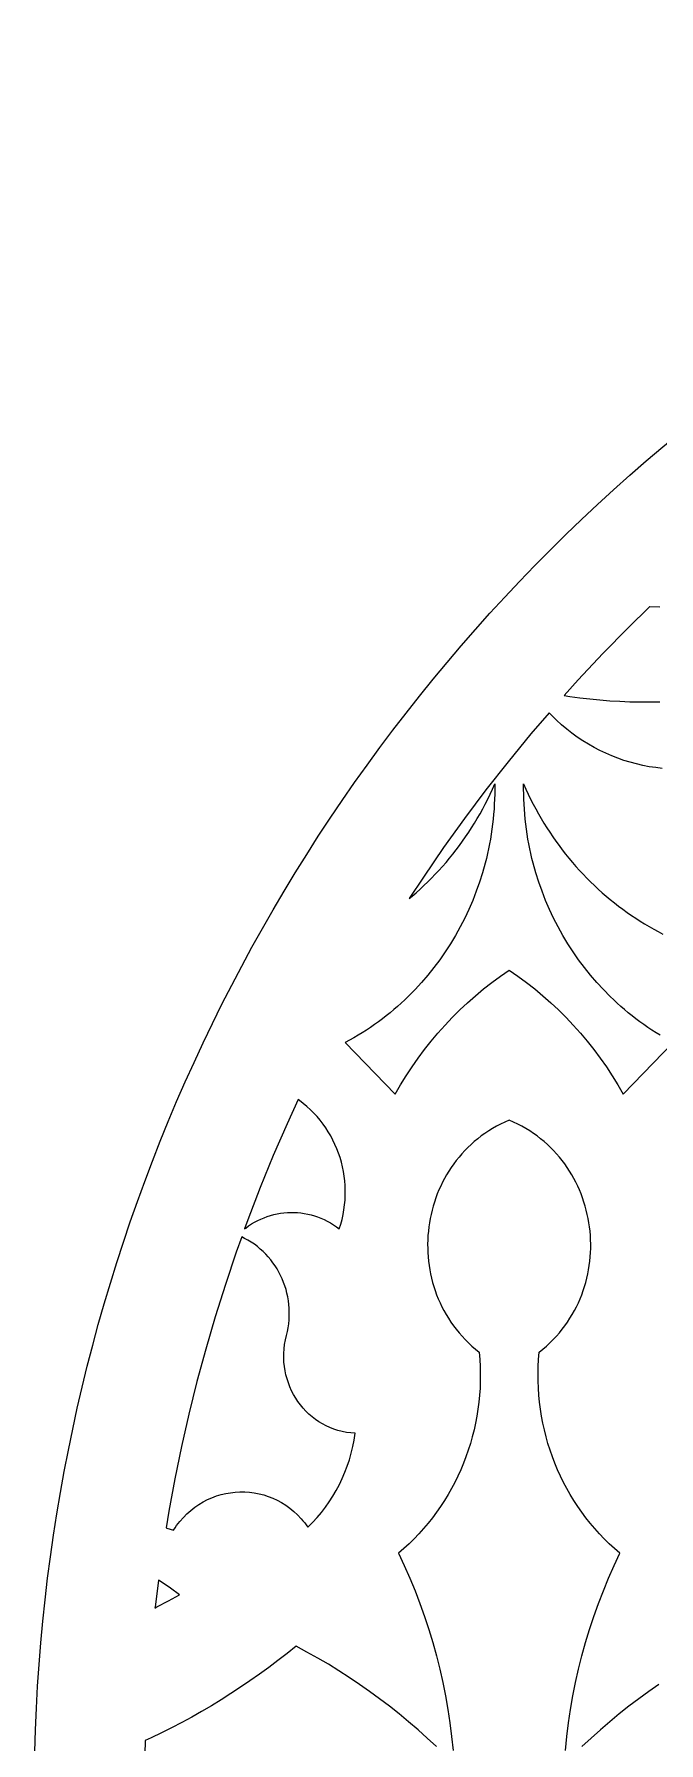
# Model space of a CAD drawing. Extents: x -1429 to -724, y 80 to 630.
# Drawn here: x -1156.8 to -1128.4, y 359.6 to 437.2 of the extents above; entities that cross this region are included whole.
import ezdxf

# ---------------------------------------------------------------- set-up
doc = ezdxf.new("R2010")
doc.units = 0
doc.layers.add('LAYER_1', color=18, linetype='CONTINUOUS')

msp = doc.modelspace()

# ---------------------------------------------------------------- linework, layer by layer
at = {"layer": 'LAYER_1'}
msp.add_lwpolyline([(-1156.799, 357.173, -0.414214), (-1076.799, 437.173, -0.414214), (-996.799, 357.173, -0.414214), (-1076.799, 277.173, -0.414214)], format="xyb", close=True, dxfattribs=at)
for points in [[(-1128.384, 411.147), (-1128.838, 411.154), (-1128.863, 411.154), (-1129.832, 410.206), (-1130.975, 409.038), (-1132.093, 407.845), (-1132.735, 407.128), (-1132.471, 407.088), (-1132.018, 407.027), (-1131.565, 406.975), (-1131.111, 406.931), (-1130.657, 406.896), (-1130.202, 406.869), (-1129.747, 406.851), (-1129.293, 406.842), (-1128.838, 406.841), (-1128.384, 406.849)], [(-1128.279, 403.821), (-1128.575, 403.856), (-1128.868, 403.9), (-1129.16, 403.956), (-1129.448, 404.023), (-1129.734, 404.1), (-1130.017, 404.187), (-1130.297, 404.285), (-1130.573, 404.393), (-1130.845, 404.511), (-1131.113, 404.639), (-1131.377, 404.777), (-1131.635, 404.924), (-1131.889, 405.081), (-1132.138, 405.248), (-1132.381, 405.425), (-1132.618, 405.61), (-1132.85, 405.805), (-1133.075, 406.009), (-1133.293, 406.222), (-1133.419, 406.354), (-1134.247, 405.389), (-1135.282, 404.128), (-1136.288, 402.847), (-1137.264, 401.546), (-1138.211, 400.226), (-1139.127, 398.889), (-1139.768, 397.908), (-1139.636, 398.019), (-1139.454, 398.176), (-1139.275, 398.336), (-1139.099, 398.5), (-1138.925, 398.667), (-1138.754, 398.838), (-1138.586, 399.011), (-1138.421, 399.188), (-1138.259, 399.368), (-1138.099, 399.552), (-1137.943, 399.738), (-1137.79, 399.927), (-1137.639, 400.12), (-1137.492, 400.315), (-1137.348, 400.514), (-1137.208, 400.715), (-1137.07, 400.919), (-1136.936, 401.126), (-1136.806, 401.336), (-1136.678, 401.549), (-1136.555, 401.765), (-1136.434, 401.983), (-1136.318, 402.204), (-1136.205, 402.428), (-1136.095, 402.654), (-1135.99, 402.883), (-1135.888, 403.115), (-1135.886, 402.884), (-1135.888, 402.654), (-1135.895, 402.424), (-1135.905, 402.195), (-1135.919, 401.967), (-1135.937, 401.739), (-1135.958, 401.512), (-1135.983, 401.286), (-1136.013, 401.062), (-1136.046, 400.838), (-1136.082, 400.615), (-1136.122, 400.393), (-1136.166, 400.172), (-1136.214, 399.952), (-1136.265, 399.733), (-1136.32, 399.516), (-1136.44, 399.085), (-1136.575, 398.659), (-1136.723, 398.24), (-1136.885, 397.826), (-1137.06, 397.419), (-1137.248, 397.018), (-1137.45, 396.625), (-1137.664, 396.239), (-1137.891, 395.86), (-1138.13, 395.491), (-1138.382, 395.129), (-1138.646, 394.777), (-1138.921, 394.433), (-1139.208, 394.1), (-1139.507, 393.776), (-1139.817, 393.462), (-1139.976, 393.309), (-1140.138, 393.159), (-1140.302, 393.012), (-1140.469, 392.867), (-1140.639, 392.726), (-1140.811, 392.587), (-1140.986, 392.451), (-1141.164, 392.318), (-1141.344, 392.188), (-1141.527, 392.061), (-1141.712, 391.937), (-1141.9, 391.816), (-1142.09, 391.699), (-1142.282, 391.584), (-1142.477, 391.473), (-1142.675, 391.366), (-1140.409, 389.02), (-1140.165, 389.443), (-1139.909, 389.858), (-1139.642, 390.265), (-1139.364, 390.662), (-1139.074, 391.051), (-1138.774, 391.43), (-1138.464, 391.8), (-1138.143, 392.159), (-1137.812, 392.509), (-1137.471, 392.849), (-1137.121, 393.178), (-1136.761, 393.497), (-1136.392, 393.805), (-1136.014, 394.101), (-1135.627, 394.387), (-1135.232, 394.66), (-1135.231, 394.66), (-1135.23, 394.66), (-1135.229, 394.66), (-1135.229, 394.66), (-1134.834, 394.387), (-1134.447, 394.101), (-1134.069, 393.805), (-1133.7, 393.497), (-1133.34, 393.178), (-1132.99, 392.849), (-1132.649, 392.509), (-1132.318, 392.159), (-1131.997, 391.8), (-1131.686, 391.43), (-1131.386, 391.051), (-1131.097, 390.662), (-1130.819, 390.265), (-1130.551, 389.858), (-1130.295, 389.443), (-1130.051, 389.02), (-1127.786, 391.366)], [(-1128.371, 391.699), (-1128.561, 391.816), (-1128.749, 391.937), (-1128.934, 392.061), (-1129.117, 392.188), (-1129.297, 392.318), (-1129.474, 392.451), (-1129.649, 392.587), (-1129.822, 392.726), (-1129.991, 392.867), (-1130.159, 393.012), (-1130.323, 393.159), (-1130.485, 393.309), (-1130.644, 393.462), (-1130.954, 393.776), (-1131.252, 394.1), (-1131.539, 394.433), (-1131.815, 394.777), (-1132.078, 395.129), (-1132.33, 395.491), (-1132.57, 395.86), (-1132.797, 396.239), (-1133.011, 396.625), (-1133.212, 397.018), (-1133.401, 397.419), (-1133.576, 397.826), (-1133.738, 398.24), (-1133.886, 398.659), (-1134.02, 399.085), (-1134.141, 399.516), (-1134.195, 399.733), (-1134.247, 399.952), (-1134.294, 400.172), (-1134.338, 400.393), (-1134.378, 400.615), (-1134.415, 400.838), (-1134.448, 401.062), (-1134.477, 401.286), (-1134.502, 401.512), (-1134.524, 401.739), (-1134.542, 401.967), (-1134.556, 402.195), (-1134.566, 402.424), (-1134.572, 402.654), (-1134.574, 402.884), (-1134.573, 403.115), (-1134.471, 402.883), (-1134.365, 402.654), (-1134.256, 402.428), (-1134.143, 402.204), (-1134.026, 401.983), (-1133.906, 401.765), (-1133.782, 401.549), (-1133.655, 401.336), (-1133.524, 401.126), (-1133.39, 400.919), (-1133.253, 400.715), (-1133.112, 400.514), (-1132.968, 400.315), (-1132.821, 400.12), (-1132.671, 399.927), (-1132.518, 399.738), (-1132.361, 399.552), (-1132.202, 399.368), (-1132.04, 399.188), (-1131.874, 399.011), (-1131.706, 398.838), (-1131.535, 398.667), (-1131.362, 398.5), (-1131.185, 398.336), (-1131.006, 398.176), (-1130.825, 398.019), (-1130.64, 397.865), (-1130.454, 397.715), (-1130.265, 397.568), (-1130.073, 397.424), (-1129.879, 397.284), (-1129.682, 397.148), (-1129.484, 397.016), (-1129.283, 396.887), (-1129.08, 396.761), (-1128.875, 396.639), (-1128.667, 396.522), (-1128.458, 396.407), (-1128.247, 396.297)], [(-1132.68, 359.22), (-1132.616, 359.842), (-1132.537, 360.462), (-1132.444, 361.079), (-1132.336, 361.693), (-1132.213, 362.304), (-1132.076, 362.911), (-1131.925, 363.515), (-1131.759, 364.114), (-1131.579, 364.71), (-1131.385, 365.3), (-1131.177, 365.886), (-1130.955, 366.466), (-1130.719, 367.042), (-1130.469, 367.611), (-1130.205, 368.175), (-1130.448, 368.385), (-1130.684, 368.602), (-1130.912, 368.826), (-1131.132, 369.057), (-1131.345, 369.294), (-1131.55, 369.537), (-1131.747, 369.786), (-1131.936, 370.041), (-1132.118, 370.301), (-1132.291, 370.567), (-1132.455, 370.837), (-1132.612, 371.112), (-1132.76, 371.392), (-1132.9, 371.677), (-1133.031, 371.965), (-1133.153, 372.258), (-1133.267, 372.554), (-1133.372, 372.854), (-1133.468, 373.157), (-1133.555, 373.463), (-1133.633, 373.772), (-1133.702, 374.084), (-1133.762, 374.398), (-1133.812, 374.715), (-1133.853, 375.033), (-1133.884, 375.354), (-1133.906, 375.676), (-1133.918, 375.999), (-1133.92, 376.324), (-1133.912, 376.649), (-1133.895, 376.976), (-1133.867, 377.302), (-1133.699, 377.439), (-1133.537, 377.581), (-1133.381, 377.726), (-1133.232, 377.875), (-1133.089, 378.028), (-1132.953, 378.185), (-1132.823, 378.345), (-1132.699, 378.509), (-1132.582, 378.675), (-1132.471, 378.845), (-1132.366, 379.017), (-1132.268, 379.192), (-1132.176, 379.37), (-1132.09, 379.55), (-1132.01, 379.731), (-1131.937, 379.915), (-1131.869, 380.101), (-1131.808, 380.288), (-1131.753, 380.477), (-1131.704, 380.667), (-1131.661, 380.858), (-1131.624, 381.051), (-1131.593, 381.244), (-1131.568, 381.438), (-1131.549, 381.632), (-1131.536, 381.826), (-1131.529, 382.021), (-1131.528, 382.216), (-1131.533, 382.41), (-1131.543, 382.605), (-1131.56, 382.798), (-1131.582, 382.992), (-1131.61, 383.184), (-1131.644, 383.375), (-1131.684, 383.565), (-1131.729, 383.754), (-1131.78, 383.942), (-1131.837, 384.127), (-1131.899, 384.311), (-1131.967, 384.493), (-1132.04, 384.673), (-1132.12, 384.851), (-1132.204, 385.026), (-1132.295, 385.199), (-1132.39, 385.368), (-1132.492, 385.535), (-1132.598, 385.699), (-1132.711, 385.859), (-1132.828, 386.016), (-1132.951, 386.169), (-1133.08, 386.319), (-1133.214, 386.465), (-1133.353, 386.606), (-1133.497, 386.743), (-1133.647, 386.876), (-1133.802, 387.004), (-1133.962, 387.128), (-1134.128, 387.246), (-1134.299, 387.36), (-1134.475, 387.468), (-1134.656, 387.571), (-1134.842, 387.668), (-1135.033, 387.76), (-1135.23, 387.845), (-1135.428, 387.76), (-1135.619, 387.668), (-1135.805, 387.571), (-1135.986, 387.468), (-1136.162, 387.36), (-1136.333, 387.246), (-1136.498, 387.128), (-1136.658, 387.004), (-1136.814, 386.876), (-1136.963, 386.743), (-1137.108, 386.606), (-1137.247, 386.465), (-1137.381, 386.319), (-1137.509, 386.169), (-1137.632, 386.016), (-1137.75, 385.859), (-1137.862, 385.699), (-1137.969, 385.535), (-1138.07, 385.368), (-1138.166, 385.199), (-1138.256, 385.026), (-1138.341, 384.851), (-1138.42, 384.673), (-1138.494, 384.493), (-1138.562, 384.311), (-1138.624, 384.127), (-1138.681, 383.942), (-1138.732, 383.754), (-1138.777, 383.565), (-1138.817, 383.375), (-1138.85, 383.184), (-1138.878, 382.992), (-1138.901, 382.798), (-1138.917, 382.605), (-1138.928, 382.41), (-1138.933, 382.216), (-1138.931, 382.021), (-1138.924, 381.826), (-1138.911, 381.632), (-1138.892, 381.438), (-1138.867, 381.244), (-1138.837, 381.051), (-1138.8, 380.858), (-1138.757, 380.667), (-1138.708, 380.477), (-1138.653, 380.288), (-1138.591, 380.101), (-1138.524, 379.915), (-1138.45, 379.731), (-1138.371, 379.55), (-1138.285, 379.37), (-1138.193, 379.192), (-1138.094, 379.017), (-1137.99, 378.845), (-1137.879, 378.675), (-1137.761, 378.509), (-1137.638, 378.345), (-1137.508, 378.185), (-1137.371, 378.028), (-1137.229, 377.875), (-1137.079, 377.726), (-1136.924, 377.581), (-1136.762, 377.439), (-1136.593, 377.302), (-1136.566, 376.976), (-1136.548, 376.649), (-1136.541, 376.324), (-1136.543, 375.999), (-1136.555, 375.676), (-1136.577, 375.354), (-1136.608, 375.033), (-1136.649, 374.715), (-1136.699, 374.398), (-1136.759, 374.084), (-1136.827, 373.772), (-1136.905, 373.463), (-1136.993, 373.157), (-1137.089, 372.854), (-1137.194, 372.554), (-1137.307, 372.258), (-1137.43, 371.965), (-1137.561, 371.677), (-1137.701, 371.392), (-1137.849, 371.112), (-1138.005, 370.837), (-1138.17, 370.567), (-1138.343, 370.301), (-1138.524, 370.041), (-1138.713, 369.786), (-1138.911, 369.537), (-1139.116, 369.294), (-1139.328, 369.057), (-1139.549, 368.826), (-1139.777, 368.602), (-1140.013, 368.385), (-1140.256, 368.175), (-1139.992, 367.611), (-1139.742, 367.042), (-1139.506, 366.466), (-1139.283, 365.886), (-1139.075, 365.3), (-1138.881, 364.71), (-1138.701, 364.114), (-1138.536, 363.515), (-1138.384, 362.911), (-1138.247, 362.304), (-1138.125, 361.693), (-1138.017, 361.079), (-1137.923, 360.462), (-1137.845, 359.842), (-1137.781, 359.22)], [(-1138.536, 359.39), (-1138.95, 359.774), (-1139.37, 360.15), (-1139.797, 360.516), (-1140.23, 360.875), (-1140.67, 361.224), (-1141.117, 361.564), (-1141.57, 361.895), (-1142.029, 362.217), (-1142.494, 362.53), (-1142.965, 362.833), (-1143.442, 363.127), (-1143.925, 363.411), (-1144.413, 363.686), (-1144.907, 363.951), (-1145.317, 363.621), (-1145.731, 363.299), (-1146.15, 362.984), (-1146.573, 362.676), (-1147.001, 362.376), (-1147.432, 362.083), (-1147.868, 361.797), (-1148.307, 361.519), (-1148.75, 361.249), (-1149.197, 360.986), (-1149.648, 360.731), (-1150.102, 360.483), (-1150.56, 360.243), (-1151.021, 360.01), (-1151.486, 359.785), (-1151.755, 359.66), (-1151.787, 358.417)], [(-1128.431, 362.217), (-1128.891, 361.895), (-1129.344, 361.564), (-1129.79, 361.224), (-1130.23, 360.875), (-1130.664, 360.516), (-1131.091, 360.15), (-1131.511, 359.774), (-1131.924, 359.39)]]:
    msp.add_lwpolyline(points, dxfattribs=at)
for points in [[(-1145.313, 387.683), (-1145.94, 386.235), (-1146.533, 384.78), (-1147.094, 383.32), (-1147.243, 382.905), (-1147.191, 382.946), (-1147.06, 383.041), (-1146.925, 383.129), (-1146.788, 383.21), (-1146.648, 383.284), (-1146.505, 383.352), (-1146.361, 383.413), (-1146.214, 383.467), (-1146.065, 383.514), (-1145.915, 383.554), (-1145.764, 383.587), (-1145.611, 383.614), (-1145.458, 383.634), (-1145.304, 383.647), (-1145.15, 383.652), (-1144.995, 383.651), (-1144.841, 383.643), (-1144.686, 383.629), (-1144.533, 383.607), (-1144.38, 383.578), (-1144.228, 383.542), (-1144.077, 383.499), (-1143.928, 383.449), (-1143.781, 383.392), (-1143.635, 383.328), (-1143.492, 383.257), (-1143.351, 383.179), (-1143.212, 383.094), (-1143.077, 383.002), (-1142.944, 382.902), (-1142.877, 383.119), (-1142.819, 383.337), (-1142.771, 383.556), (-1142.733, 383.775), (-1142.704, 383.995), (-1142.684, 384.214), (-1142.674, 384.434), (-1142.672, 384.653), (-1142.68, 384.87), (-1142.697, 385.087), (-1142.723, 385.302), (-1142.757, 385.516), (-1142.8, 385.727), (-1142.852, 385.937), (-1142.912, 386.143), (-1142.98, 386.347), (-1143.056, 386.548), (-1143.141, 386.745), (-1143.234, 386.938), (-1143.334, 387.128), (-1143.443, 387.313), (-1143.559, 387.493), (-1143.683, 387.669), (-1143.814, 387.839), (-1143.953, 388.004), (-1144.099, 388.163), (-1144.252, 388.317), (-1144.412, 388.463), (-1144.58, 388.604), (-1144.754, 388.737), (-1144.812, 388.777)], [(-1147.621, 381.855), (-1148.116, 380.386), (-1148.579, 378.915), (-1149.008, 377.442), (-1149.406, 375.968), (-1149.771, 374.495), (-1150.105, 373.023), (-1150.407, 371.554), (-1150.679, 370.088), (-1150.805, 369.321), (-1150.776, 369.311), (-1150.469, 369.222), (-1150.401, 369.326), (-1150.331, 369.427), (-1150.183, 369.62), (-1150.026, 369.8), (-1149.861, 369.967), (-1149.689, 370.121), (-1149.509, 370.262), (-1149.322, 370.39), (-1149.13, 370.505), (-1148.932, 370.607), (-1148.73, 370.697), (-1148.524, 370.773), (-1148.314, 370.836), (-1148.102, 370.887), (-1147.887, 370.924), (-1147.671, 370.949), (-1147.454, 370.96), (-1147.237, 370.958), (-1147.02, 370.944), (-1146.804, 370.916), (-1146.59, 370.875), (-1146.378, 370.821), (-1146.168, 370.754), (-1145.963, 370.674), (-1145.761, 370.58), (-1145.564, 370.474), (-1145.372, 370.354), (-1145.187, 370.221), (-1145.008, 370.075), (-1144.836, 369.916), (-1144.672, 369.743), (-1144.593, 369.652), (-1144.516, 369.557), (-1144.442, 369.46), (-1144.37, 369.358), (-1144.155, 369.573), (-1143.951, 369.796), (-1143.756, 370.028), (-1143.571, 370.267), (-1143.397, 370.514), (-1143.233, 370.768), (-1143.081, 371.029), (-1142.939, 371.296), (-1142.808, 371.569), (-1142.689, 371.848), (-1142.581, 372.133), (-1142.485, 372.422), (-1142.401, 372.716), (-1142.329, 373.014), (-1142.27, 373.315), (-1142.223, 373.62), (-1142.425, 373.635), (-1142.623, 373.662), (-1142.817, 373.7), (-1143.007, 373.749), (-1143.191, 373.809), (-1143.37, 373.879), (-1143.544, 373.959), (-1143.712, 374.049), (-1143.874, 374.148), (-1144.03, 374.255), (-1144.179, 374.371), (-1144.322, 374.495), (-1144.458, 374.626), (-1144.586, 374.765), (-1144.707, 374.91), (-1144.82, 375.062), (-1144.925, 375.22), (-1145.021, 375.384), (-1145.109, 375.553), (-1145.188, 375.727), (-1145.258, 375.906), (-1145.318, 376.088), (-1145.369, 376.275), (-1145.41, 376.465), (-1145.44, 376.658), (-1145.46, 376.854), (-1145.47, 377.052), (-1145.468, 377.252), (-1145.455, 377.454), (-1145.43, 377.657), (-1145.394, 377.86), (-1145.346, 378.064), (-1145.303, 378.241), (-1145.269, 378.418), (-1145.243, 378.595), (-1145.225, 378.772), (-1145.216, 378.949), (-1145.214, 379.124), (-1145.22, 379.299), (-1145.234, 379.472), (-1145.255, 379.644), (-1145.284, 379.814), (-1145.321, 379.983), (-1145.364, 380.149), (-1145.415, 380.312), (-1145.472, 380.473), (-1145.537, 380.631), (-1145.608, 380.785), (-1145.685, 380.937), (-1145.77, 381.084), (-1145.86, 381.228), (-1145.957, 381.367), (-1146.06, 381.502), (-1146.169, 381.632), (-1146.284, 381.758), (-1146.405, 381.878), (-1146.531, 381.992), (-1146.663, 382.101), (-1146.8, 382.205), (-1146.943, 382.301), (-1147.091, 382.392), (-1147.243, 382.476), (-1147.375, 382.54)], [(-1151.311, 365.717), (-1151.314, 365.685), (-1151.223, 365.732), (-1150.706, 366.004), (-1150.193, 366.286), (-1150.614, 366.584), (-1151.039, 366.877), (-1151.156, 366.956)]]:
    msp.add_lwpolyline(points, close=True, dxfattribs=at)

doc.saveas('drawing.dxf')
